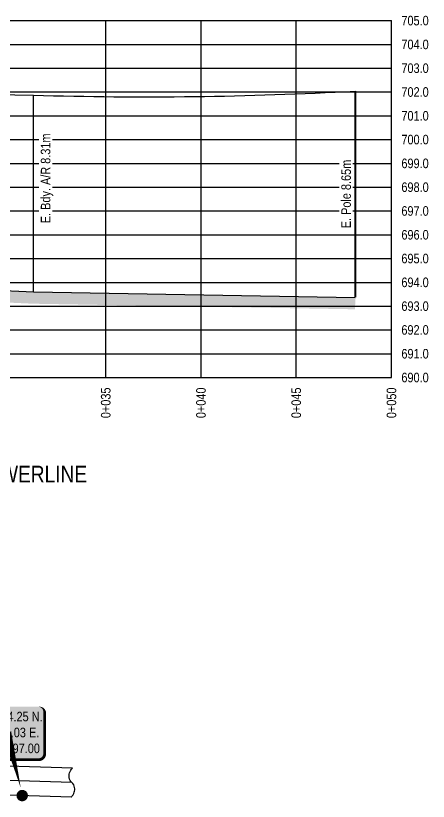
# Model space of a CAD drawing. Extents: x 340272 to 342734, y 6016388 to 6019353.
# Drawn here: x 341571 to 342004, y 6018528 to 6019353 of the extents above; entities that cross this region are included whole.
import ezdxf
from ezdxf.enums import TextEntityAlignment as Align

# ---------------------------------------------------------------- set-up
doc = ezdxf.new("R2010")
doc.units = 0
doc.header["$LTSCALE"] = 5
doc.linetypes.add('foc-QUARTERLINE', pattern=[33, 25, -3, 2, -3])
doc.linetypes.add('foc-TOPO', pattern=[1, 0.2, -0.8])
for name, color, linetype in [('AS-POWER', 104, 'foc-POWER'), ('DETAIL-T', 7, 'Continuous'), ('L-BD', 7, 'Continuous'), ('L-DETAIL-T', 3, 'Continuous'), ('L-MON', 1, 'Continuous'), ('L-SECQ', 8, 'foc-QUARTERLINE'), ('L-TITLEDB', 4, 'Continuous'), ('P-CROSSINGS-GRID', 8, 'Continuous'), ('P-CROSSINGS-GROUND', 48, 'foc-TOPO'), ('P-CROSSINGS-LINE', 3, 'Continuous'), ('S-T7', 7, 'Continuous')]:
    doc.layers.add(name, color=color, linetype=linetype)
doc.styles.add('140', font='ARIALN.TTF', dxfattribs={"height": 15})
doc.styles.add('80', font='ARIALN.TTF', dxfattribs={"height": 10})
doc.styles.add('80L', font='ARIALN.TTF', dxfattribs={"height": 10})
doc.styles.add('foc-LtypeFont', font='ARIALN.TTF', dxfattribs={"height": 7.35})
doc.linetypes.add('foc-POWER', pattern='A,6,-1,["P",foc-LtypeFont,S=0.2,R=0,X=-0.625,Y=-0.75],-1.24,4', length=12.24)

# ---------------------------------------------------------------- blocks, each defined once
blk = doc.blocks.new('fdia')
at = {"color": 255, "const_width": 1}
blk.add_lwpolyline([(-0.5, 0, 1), (0.5, 0, 1)], format="xyb", close=True, dxfattribs=at)
blk = doc.blocks.new('Fdiaa')
blk.add_blockref('fdia', (0, 0))
blk = doc.blocks.new('fdib')
at = {"color": 1, "const_width": 1.6}
blk.add_lwpolyline([(-0.4, 0, 1), (0.4, 0, 1)], format="xyb", close=True, dxfattribs=at)
at = {"color": 1}
blk.add_circle((0, 0), 0.8, dxfattribs=at)
blk = doc.blocks.new('Fdibb')
blk.add_blockref('fdib', (0, 0))
blk = doc.blocks.new('fdicc')
for name in ['Fdibb', 'Fdiaa']:
    blk.add_blockref(name, (0, 0))
blk = doc.blocks.new('FDI')
blk.add_blockref('fdicc', (0, 0))
blk = doc.blocks.new('*U485')
h = blk.add_hatch(color=254)
edge = h.paths.add_edge_path()
edge.add_line((-34, -28.5), (34, -28.5))
edge.add_arc((34, -22.5), 6, 270, 360)
edge.add_line((40, -22.5), (40, 21))
edge.add_arc((34, 21), 6, 0, 90)
edge.add_line((34, 27), (-34, 27))
edge.add_arc((-34, 21), 6, 90, 180)
edge.add_line((-40, 21), (-40, -22.5))
edge.add_arc((-34, -22.5), 6, 180, 270)
at = {"color": 1, "flags": 128}
blk.add_lwpolyline([(-34, -28.5, 3, 3, 0), (34, -28.5, 3, 3, 0.414214), (40, -22.5, 3, 3, 0), (40, 21, 3, 0, 0.414214), (34, 27, 0, 0, 0), (-34, 27, 0, 0, 0.414214), (-40, 21, 0, 0, 0), (-40, -22.5, 0, 3, 0.414214)], format="xyseb", close=True, dxfattribs=at)
blk.add_lwpolyline([(15, -58.4, 0, 10, 0), (0, 0, 5, 5, 0)], format="xyseb", dxfattribs=at)
at = {"color": 1, "style": '80'}
blk.add_attdef('ENTER_TEXT_001', (-35.99, -5), '', height=10, dxfattribs=at)

msp = doc.modelspace()

# ---------------------------------------------------------------- hatches: boundary and pattern name
at = {"layer": 'P-CROSSINGS-GROUND'}
h = msp.add_hatch(dxfattribs=at)
h.set_pattern_fill('EARTH', color=256, scale=2.499518, angle=45)
h.set_pattern_definition([(45, (-4577.66, 1583.474), (0, 22.446310472), [15.87193835, -15.87193835]), (45, (-4581.87, 1587.683), (0, 22.446310472), [15.87193835, -15.87193835]), (45, (-4586.078, 1591.892), (0, 22.446310472), [15.87193835, -15.87193835]), (135, (-4586.078, 1594.697), (-22.446310472, 0), [15.87193835, -15.87193835]), (135, (-4581.87, 1598.906), (-22.446310472, 0), [15.87193835, -15.87193835]), (135, (-4577.66, 1603.115), (-22.446310472, 0), [15.87193835, -15.87193835])])
h.paths.add_polyline_path([(340965.927, 6019066.179), (341313.218, 6019053.134), (341409.672, 6019054.64), (341481.879, 6019056.301), (341495.54, 6019055.259), (341589.43, 6019050.942), (341927.496, 6019045.089), (341927.712, 6019057.585), (341589.825, 6019063.435), (341496.303, 6019067.735), (341482.211, 6019068.81), (341409.43, 6019067.135), (341313.355, 6019065.635), (340965.927, 6019078.685)])

# ---------------------------------------------------------------- linework, layer by layer
at = {"layer": 'AS-POWER', "flags": 128}
msp.add_lwpolyline([(340965.927, 6019296.408, 0.0080585), (341589.825, 6019269.994, 0.0208082), (341927.712, 6019274.259)], format="xyb", dxfattribs=at)
at = {"layer": 'AS-POWER', "linetype": 'Continuous', "const_width": 2, "flags": 128}
msp.add_lwpolyline([(341927.712, 6019057.585), (341927.712, 6019274.259)], dxfattribs=at)
at = {"layer": 'L-BD', "flags": 128}
msp.add_lwpolyline([(341589.825, 6019063.435), (341589.825, 6019269.994)], dxfattribs=at)
at = {"layer": 'L-SECQ', "flags": 128}
msp.add_lwpolyline([(341630.098, 6018548.018), (341320.58, 6018557.71)], dxfattribs=at)
at = {"layer": 'L-TITLEDB'}
msp.add_line((341630.69, 6018563.186), (341321.092, 6018572.939), dxfattribs=at)
at = {"layer": 'L-TITLEDB', "flags": 128}
msp.add_lwpolyline([(341629.729, 6018532.663), (340518.457, 6018567.193)], dxfattribs=at)
msp.add_lwpolyline([(341629.729, 6018532.663, 0.0981961), (341632.631, 6018537.748, 0.1150249), (341633.102, 6018542.741, 0.1891018), (341630.21, 6018547.925, -0.1891018), (341627.318, 6018553.108, -0.1150249), (341627.788, 6018558.101, -0.0981962), (341630.69, 6018563.186)], format="xyb", dxfattribs=at)
at = {"layer": 'P-CROSSINGS-GRID', "color": 8}
for p, q in [((340965.927, 6019348.35), (341965.734, 6019348.35)), ((341665.792, 6018973.422), (341665.792, 6019348.35)), ((341765.772, 6018973.422), (341765.772, 6019348.35)), ((341865.753, 6018973.422), (341865.753, 6019348.35)), ((341965.734, 6018973.422), (341965.734, 6019348.35)), ((340965.927, 6019323.354), (341965.734, 6019323.354)), ((340965.927, 6019298.359), (341965.734, 6019298.359)), ((340965.927, 6019273.364), (341965.734, 6019273.364)), ((340965.927, 6019248.369), (341965.734, 6019248.369)), ((340965.927, 6019223.374), (341965.734, 6019223.374)), ((340965.927, 6019198.378), (341965.734, 6019198.378)), ((340965.927, 6019173.383), (341965.734, 6019173.383)), ((340965.927, 6019148.388), (341965.734, 6019148.388)), ((340965.927, 6019123.393), (341965.734, 6019123.393)), ((340965.927, 6019098.398), (341965.734, 6019098.398)), ((340965.927, 6019073.403), (341965.734, 6019073.403)), ((340965.927, 6019048.407), (341965.734, 6019048.407)), ((340965.927, 6019023.412), (341965.734, 6019023.412)), ((340965.927, 6018998.417), (341965.734, 6018998.417)), ((340965.927, 6018973.422), (341965.734, 6018973.422))]:
    msp.add_line(p, q, dxfattribs=at)
at = {"layer": 'P-CROSSINGS-LINE', "color": 3, "flags": 128}
msp.add_lwpolyline([(340965.927, 6019078.685), (341313.355, 6019065.635), (341409.43, 6019067.135), (341482.211, 6019068.81), (341496.303, 6019067.735), (341589.825, 6019063.435), (341927.712, 6019057.585)], dxfattribs=at)

# ---------------------------------------------------------------- block references
at = {"layer": 'DETAIL-T'}
ref = msp.add_blockref('*U485', (341561.591, 6018600.487), dxfattribs=dict(at, xscale=1.000155103962213, yscale=1.000155103962213, zscale=1.000155103962213))
ref.add_attrib('ENTER_TEXT_001', '6018534.25 N.', (341524.29, 6018612.262), dxfattribs={"layer": '0', "color": 1, "height": 10.00155, "style": '80'})
ref.add_attrib('ENTER_TEXT_002', '341578.03 E.', (341527.766, 6018595.551), dxfattribs={"layer": '0', "color": 1, "height": 10.00155, "style": '80'})
ref.add_attrib('ENTER_TEXT_003', 'Elev.= 697.00', (341526.221, 6018578.841), dxfattribs={"layer": '0', "color": 1, "height": 10.00155, "style": '80'})
at = {"layer": 'L-MON', "xscale": 4.999999999999967, "yscale": 4.999999999999967, "zscale": 4.999999999999967}
msp.add_blockref('FDI', (341578.033, 6018534.249), dxfattribs=at)

# ---------------------------------------------------------------- texts
at = {"style": '80'}
for s, p in [('0+035', (341665.705, 6018962.91)), ('0+040', (341765.685, 6018962.91)), ('0+045', (341865.666, 6018962.91)), ('0+050', (341965.647, 6018962.91))]:
    msp.add_text(s, height=9.9981, rotation=90, dxfattribs=at).set_placement(p, align=Align.MIDDLE_RIGHT)
at = {"layer": 'L-DETAIL-T', "insert": (341465.632, 6018880.731), "char_height": 17.50271, "width": 384.96159, "attachment_point": 2, "rotation": 0, "style": '140'}
msp.add_mtext('PROFILE OF 2 WIRE O/H POWERLINE', dxfattribs=at)
at = {"layer": 'S-T7', "style": '80'}
for s, p in [('705.0', (342004.786, 6019348.35)), ('704.0', (342004.786, 6019323.354)), ('703.0', (342004.786, 6019298.359)), ('702.0', (342004.786, 6019273.364)), ('701.0', (342004.786, 6019248.369)), ('700.0', (342004.786, 6019223.374)), ('699.0', (342004.786, 6019198.378)), ('698.0', (342004.786, 6019173.383)), ('697.0', (342004.786, 6019148.388)), ('696.0', (342004.786, 6019123.393)), ('695.0', (342004.786, 6019098.398)), ('694.0', (342004.786, 6019073.403)), ('693.0', (342004.786, 6019048.407)), ('692.0', (342004.786, 6019023.412)), ('691.0', (342004.786, 6018998.417)), ('690.0', (342004.786, 6018973.422))]:
    msp.add_text(s, height=9.9981, dxfattribs=at).set_placement(p, align=Align.MIDDLE_RIGHT)

# ---------------------------------------------------------------- next in the draw order: texts
at = {"layer": 'L-BD', "char_height": 9.99807, "attachment_point": 1, "rotation": 90, "style": '80L', "bg_fill": 3, "box_fill_scale": 1.2, "bg_fill_color": 256, "bg_fill_transparency": 0}
for s, width, insert in [('E. Bdy. A/R 8.31m', 96.77804, (341597.583, 6019135.553)), ('E. Pole 8.65m', 80.8708, (341913.039, 6019130.216))]:
    msp.add_mtext_dynamic_manual_height_columns(s, width=width, gutter_width=50, heights=[0], dxfattribs=dict(at, insert=insert))

doc.saveas('drawing.dxf')
